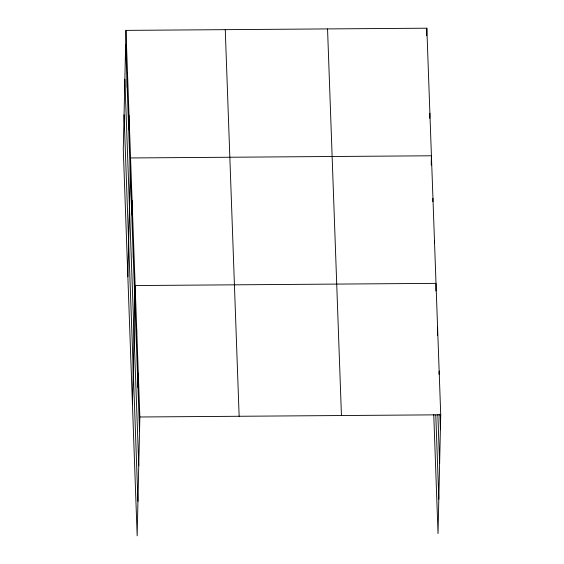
<?xml version="1.0" encoding="UTF-8"?>
<svg xmlns="http://www.w3.org/2000/svg" width="564" height="564" viewBox="0 0 564 564"><rect width="100%" height="100%" fill="white"/><g stroke="black" fill="none" stroke-linecap="round" stroke-linejoin="round"><path stroke-width="0.85" d="M125.969 30.378L123.276 149.185L137.165 535.8L139.858 416.993L125.969 30.378L426.835 28.2L440.724 414.815L438.031 533.622L433.744 414.441M127.175 87.258L127.499 72.911M128.705 129.783L129.029 115.437M127.859 276.769L130.559 157.962L431.418 155.784L431.206 165.069M131.757 214.842L132.082 200.495M133.287 257.367L133.612 243.021M132.441 404.353L135.141 285.546L436 283.368L435.831 290.961M136.389 343.716L136.714 329.362M137.961 387.531L138.286 373.178M426.666 35.8L426.835 28.2M429.775 118.32L429.888 113.258M432.87 201.686L432.948 198.309M434.414 243.373L434.47 240.842M437.382 335.622L437.572 327.183M439.074 374.376L439.152 370.999M139.858 416.993L440.724 414.815M439.864 414.265L440.399 429.162M437.854 414.561L439.617 463.636M435.789 415.019L438.806 499.147M327.55 28.919L341.439 415.534M225.255 29.659L239.143 416.274M125.645 44.732L139.534 431.347M124.863 79.2L138.751 465.815M124.059 114.711L137.947 501.333"/></g></svg>
